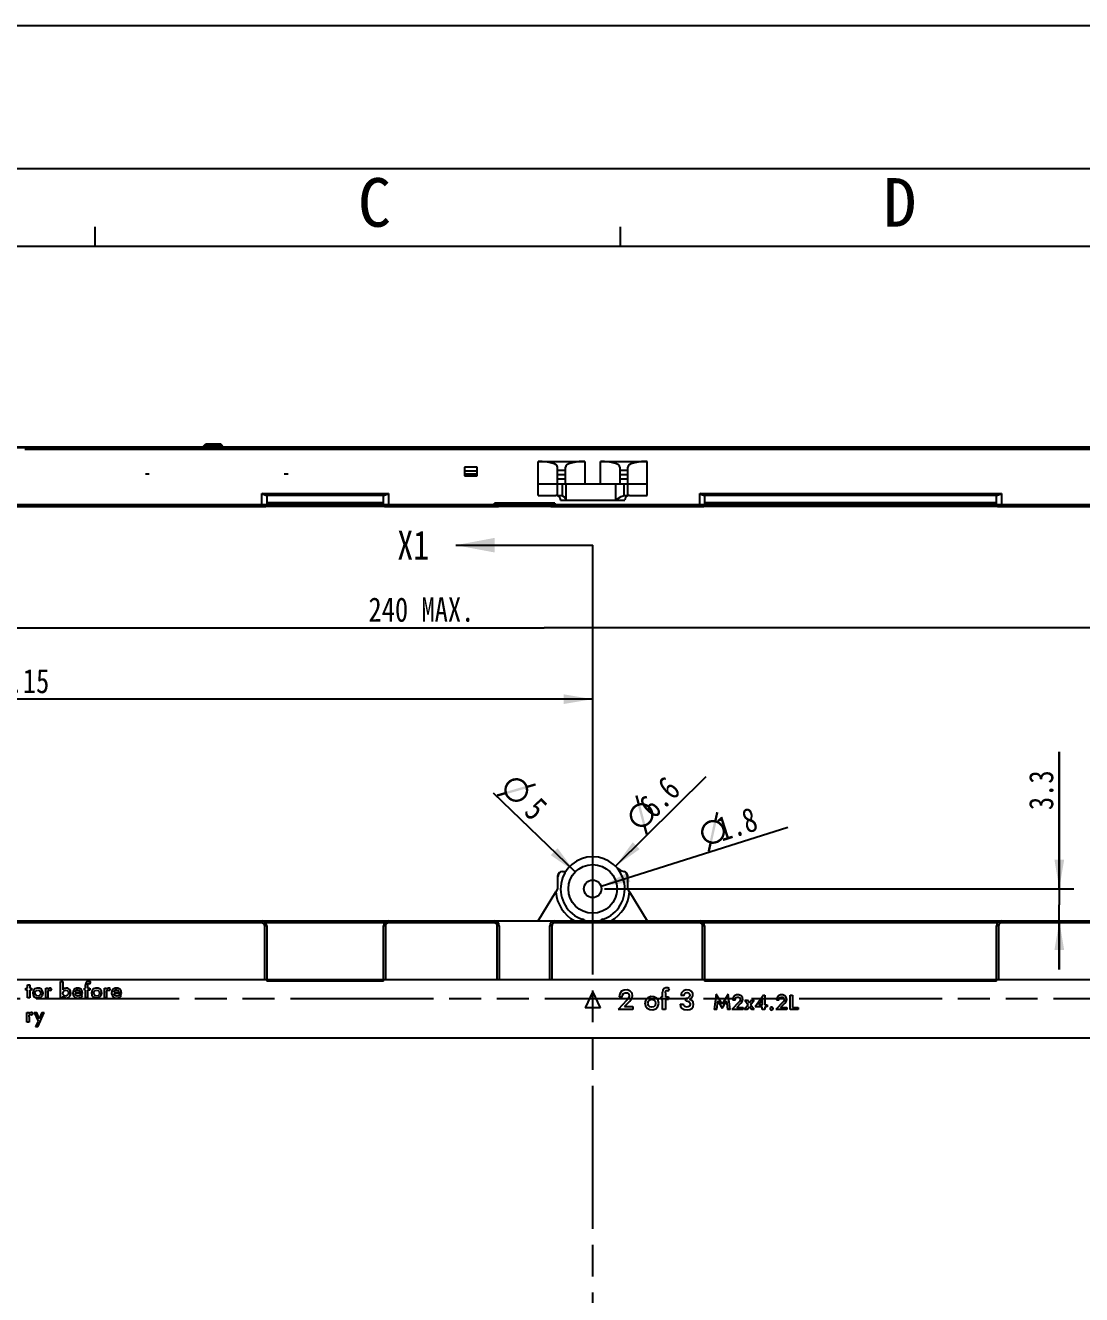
# Model space of a CAD drawing. Header units: millimetres. Extents: x 0 to 594, y 0 to 420.
# Drawn here: x 127.3 to 235.8, y 289.6 to 420 of the extents above; entities that cross this region are included whole.
import ezdxf
from ezdxf.enums import TextEntityAlignment as Align

# ---------------------------------------------------------------- set-up
doc = ezdxf.new("R2010")
doc.units = ezdxf.units.MM
doc.header["$LTSCALE"] = 32.67
doc.linetypes.add('PHANTOM', pattern=[0.8, 0.45, -0.05, 0.1, -0.05, 0.1, -0.05])
doc.layers.get('0').update_dxf_attribs({"linetype": 'CONTINUOUS'})
doc.layers.add('8_QUILTS', color=7, linetype='CONTINUOUS')
doc.styles.get("Standard").update_dxf_attribs({"font": 'txt', "width": 0.8})
doc.styles.add('TEXTSTYLE_2', font='txt')
doc.styles.add('TEXTSTYLE_3', font='symbol_asme.ttf')
doc.dimstyles.new('DIMSTYLE_1', dxfattribs={"dimtxt": 2.5, "dimasz": 3, "dimexe": 1.5, "dimexo": 1.2, "dimtad": 1, "dimdsep": 46, "dimtxsty": 'STANDARD', "dimblk": '_FILLED', "dimblk1": '_FILLED', "dimblk2": '_FILLED', "dimcen": 0.09, "dimazin": 2, "dimtp": 0.01, "dimtm": 0.01, "dimtfac": 1, "dimtofl": 0, "dimtmove": 0, "dimatfit": 3, "dimldrblk": '_FILLED', "dimfxl": 1, "dimtolj": 1, "dimarcsym": 0})
doc.dimstyles.new('DIMSTYLE_2', dxfattribs={"dimtxt": 2.5, "dimasz": 3, "dimexe": 1.5, "dimexo": 1.2, "dimtad": 1, "dimdsep": 46, "dimtxsty": 'STANDARD', "dimblk": '_FILLED', "dimblk1": '_FILLED', "dimblk2": '_FILLED', "dimcen": 0.09, "dimazin": 2, "dimtol": 1, "dimtp": 0.15, "dimtm": 0.15, "dimtfac": 1, "dimtofl": 0, "dimtmove": 0, "dimatfit": 3, "dimldrblk": '_FILLED', "dimfxl": 1, "dimtolj": 1, "dimarcsym": 0})
doc.dimstyles.new('DIMSTYLE_3', dxfattribs={"dimtxt": 2.5, "dimasz": 3, "dimexe": 1.5, "dimexo": 1.2, "dimtad": 1, "dimdsep": 46, "dimtxsty": 'STANDARD', "dimblk": '_FILLED', "dimblk1": '_FILLED', "dimblk2": '_FILLED', "dimcen": 0.09, "dimazin": 2, "dimtp": 0.01, "dimtm": 0.01, "dimtfac": 1, "dimtofl": 0, "dimtmove": 0, "dimatfit": 1, "dimldrblk": '_FILLED', "dimfxl": 1, "dimtolj": 1, "dimarcsym": 0})
doc.dimstyles.get("Standard").update_dxf_attribs({"dimtxt": 2.5, "dimasz": 3, "dimexe": 1.5, "dimexo": 1.2, "dimtad": 1, "dimdsep": 46, "dimtxsty": 'STANDARD', "dimblk": '_FILLED', "dimblk1": '_FILLED', "dimblk2": '_FILLED', "dimcen": 0.09, "dimazin": 2, "dimtol": 1, "dimtp": 0.01, "dimtm": 0.01, "dimtfac": 1, "dimtofl": 0, "dimtmove": 0, "dimatfit": 3, "dimldrblk": '_FILLED', "dimfxl": 1, "dimtolj": 1, "dimarcsym": 0})

# ---------------------------------------------------------------- blocks, each defined once
blk = doc.blocks.new('_FILLED')
at = {"color": 0, "linetype": 'BYBLOCK'}
blk.add_solid([(0, 0), (-1, 0.167), (-1, -0.167)], dxfattribs=at)
blk = doc.blocks.new('XSEC_FILLED')
at = {"color": 0, "linetype": 'BYBLOCK'}
blk.add_solid([(0, 0), (-1, 0.1875), (-1, -0.1875)], dxfattribs=at)
blk = doc.blocks.new('*D0')
at = {"color": 7, "linetype": 'CONTINUOUS'}
for p, q in [((60.55, 315.17), (60.55, 359.6)), ((300.55, 315.17), (300.55, 359.6)), ((60.55, 358.1), (180.55, 358.1)), ((300.55, 358.1), (180.55, 358.1))]:
    blk.add_line(p, q, dxfattribs=at)
at = {"color": 7, "linetype": 'CONTINUOUS', "xscale": 3, "yscale": 3, "zscale": 3, "rotation": 180}
blk.add_blockref('_FILLED', (60.55, 358.1), dxfattribs=at)
at = {"color": 7, "linetype": 'CONTINUOUS', "xscale": 3, "yscale": 3, "zscale": 3}
blk.add_blockref('_FILLED', (300.55, 358.1), dxfattribs=at)
at = {"color": 7, "linetype": 'CONTINUOUS', "insert": (167.95, 361.22), "char_height": 2.5, "width": 16, "attachment_point": 2, "line_spacing_factor": 0.9}
blk.add_mtext('240 MAX.', dxfattribs=at)
blk = doc.blocks.new('*D2')
at = {"color": 7, "linetype": 'CONTINUOUS'}
for p, q in [((60.55, 315.17), (60.55, 352.26)), ((185.55, 332.47), (185.55, 352.26)), ((60.55, 350.76), (123.05, 350.76)), ((185.55, 350.76), (123.05, 350.76))]:
    blk.add_line(p, q, dxfattribs=at)
at = {"color": 7, "linetype": 'CONTINUOUS', "xscale": 3, "yscale": 3, "zscale": 3, "rotation": 180}
blk.add_blockref('_FILLED', (60.55, 350.76), dxfattribs=at)
at = {"color": 7, "linetype": 'CONTINUOUS', "xscale": 3, "yscale": 3, "zscale": 3}
blk.add_blockref('_FILLED', (185.55, 350.76), dxfattribs=at)
at = {"color": 7, "linetype": 'CONTINUOUS', "width": 0.8}
for s, p in [('125', (118.11, 351.38)), ('0.15', (126.99, 351.38))]:
    blk.add_text(s, height=2.5, dxfattribs=at).set_placement(p, align=Align.CENTER)
blk = doc.blocks.new('*D16')
at = {"color": 7, "linetype": 'CONTINUOUS'}
blk.add_line((187.89, 333.59), (197.2, 342.81), dxfattribs=at)
at = {"color": 7, "linetype": 'CONTINUOUS', "xscale": 3, "yscale": 3, "zscale": 3, "rotation": 224.7515615191}
blk.add_blockref('_FILLED', (187.89, 333.59), dxfattribs=at)
at = {"color": 7, "linetype": 'CONTINUOUS', "insert": (188.64, 338.73), "char_height": 2.5, "width": 13.4231, "attachment_point": 1, "rotation": 44.7516, "line_spacing_factor": 0.9, "style": 'TEXTSTYLE_3'}
blk.add_mtext('{\\ftxt;\\W0.0001;\\H0.0001;\\~}{\\ftxt;\\W1.1794871795;\\H2.5; }{\\ftxt;\\W0.0001;\\H0.0001;\\~}\\ftxt;{\\W0.8;6.6}', dxfattribs=at)
blk = doc.blocks.new('*D17')
at = {"color": 7, "linetype": 'CONTINUOUS'}
blk.add_line((183.75, 333), (175.36, 341.11), dxfattribs=at)
at = {"color": 7, "linetype": 'CONTINUOUS', "xscale": 3, "yscale": 3, "zscale": 3, "rotation": 315.9868646425}
blk.add_blockref('_FILLED', (183.75, 333), dxfattribs=at)
at = {"color": 7, "linetype": 'CONTINUOUS', "insert": (181.09, 339.92), "char_height": 2.5, "width": 7.4231, "attachment_point": 3, "rotation": 315.9869, "line_spacing_factor": 0.9, "style": 'TEXTSTYLE_3'}
blk.add_mtext('{\\ftxt;\\W0.0001;\\H0.0001;\\~}{\\ftxt;\\W1.1794871795;\\H2.5; }{\\ftxt;\\W0.0001;\\H0.0001;\\~}\\ftxt;{\\W0.8;5}', dxfattribs=at)
blk = doc.blocks.new('*D18')
at = {"color": 7, "linetype": 'CONTINUOUS'}
blk.add_line((186.41, 331.54), (205.61, 337.62), dxfattribs=at)
at = {"color": 7, "linetype": 'CONTINUOUS', "xscale": 3, "yscale": 3, "zscale": 3, "rotation": 197.5740756698}
blk.add_blockref('_FILLED', (186.41, 331.54), dxfattribs=at)
at = {"color": 7, "linetype": 'CONTINUOUS', "insert": (196.13, 337.9), "char_height": 2.5, "width": 13.4231, "attachment_point": 1, "rotation": 17.5741, "line_spacing_factor": 0.9, "style": 'TEXTSTYLE_3'}
blk.add_mtext('{\\ftxt;\\W0.0001;\\H0.0001;\\~}{\\ftxt;\\W1.1794871795;\\H2.5; }{\\ftxt;\\W0.0001;\\H0.0001;\\~}\\ftxt;{\\W0.8;1.8}', dxfattribs=at)
blk = doc.blocks.new('*D19')
at = {"color": 7, "linetype": 'CONTINUOUS'}
for p, q in [((233.5, 331.27), (233.5, 345.36)), ((233.5, 345.36), (233.5, 329.62)), ((186.75, 331.27), (235, 331.27)), ((233.5, 322.97), (233.5, 329.62)), ((233.5, 327.97), (233.5, 322.97))]:
    blk.add_line(p, q, dxfattribs=at)
at = {"color": 7, "linetype": 'CONTINUOUS', "xscale": 3, "yscale": 3, "zscale": 3}
for p, rotation in [((233.5, 331.27), 270), ((233.5, 327.97), 90)]:
    blk.add_blockref('_FILLED', p, dxfattribs=dict(at, rotation=rotation))
at = {"color": 7, "linetype": 'CONTINUOUS', "insert": (230.38, 339.36), "char_height": 2.5, "width": 6, "attachment_point": 1, "rotation": 90, "line_spacing_factor": 0.9}
blk.add_mtext('3.3', dxfattribs=at)

msp = doc.modelspace()

# ---------------------------------------------------------------- linework, layer by layer
at = {"color": 7, "linetype": 'CONTINUOUS'}
for p, q in [((0, 420), (594, 420)), ((20.422, 405.309), (571.422, 405.309)), ((134.422, 397.309), (134.422, 399.309)), ((188.422, 397.309), (188.422, 399.309)), ((26.422, 397.309), (564.922, 397.309)), ((145.55, 376.769), (145.75, 376.969)), ((147.35, 376.969), (145.75, 376.969)), ((147.55, 376.769), (147.35, 376.969)), ((60.71, 376.699), (300.39, 376.699)), ((60.71, 376.619), (300.39, 376.619)), ((300.45, 376.419), (127.2, 376.419)), ((145.55, 376.699), (145.55, 376.769)), ((147.55, 376.769), (145.55, 376.769)), ((147.55, 376.699), (147.55, 376.769)), ((179.95, 371.699), (179.95, 375.199)), ((179.95, 375.199), (184.75, 375.199)), ((181.95, 371.699), (181.95, 374.593)), ((182.75, 372.899), (182.75, 374.593)), ((184.75, 375.199), (184.75, 372.899)), ((186.35, 372.899), (186.35, 375.199)), ((186.35, 375.199), (191.15, 375.199)), ((188.35, 374.593), (188.35, 372.899)), ((189.15, 371.699), (189.15, 374.593)), ((191.15, 371.699), (191.15, 375.199)), ((181.95, 374.307), (182.75, 374.307)), ((182.75, 373.828), (181.95, 373.828)), ((181.95, 373.399), (182.75, 373.399)), ((188.35, 374.307), (189.15, 374.307)), ((189.15, 373.828), (188.35, 373.828)), ((188.35, 373.399), (189.15, 373.399)), ((151.55, 370.549), (151.55, 371.899)), ((151.55, 371.899), (164.55, 371.899)), ((151.95, 371.699), (151.844, 371.729)), ((164.55, 371.899), (164.55, 370.549)), ((179.95, 372.899), (191.15, 372.899)), ((182.45, 371.651), (182.45, 372.899)), ((182.784, 372.899), (182.784, 371.199)), ((187.911, 371.199), (187.911, 372.899)), ((188.788, 371.688), (188.788, 372.899)), ((196.55, 371.899), (227.55, 371.899)), ((196.55, 370.549), (196.55, 371.899)), ((196.95, 371.699), (196.844, 371.729)), ((227.55, 371.899), (227.55, 370.549)), ((124.15, 370.749), (152.05, 370.749)), ((124.35, 370.549), (151.85, 370.549)), ((164.149, 371.699), (151.95, 371.699)), ((151.973, 370.599), (164.126, 370.599)), ((152.05, 371.699), (152.05, 370.749)), ((152.05, 370.959), (164.05, 370.959)), ((164.05, 370.759), (152.05, 370.759)), ((152.05, 370.679), (164.05, 370.679)), ((164.05, 370.749), (164.05, 371.699)), ((164.05, 370.749), (175.95, 370.749)), ((164.25, 370.549), (175.75, 370.549)), ((175.45, 370.549), (175.45, 370.899)), ((181.65, 370.899), (175.45, 370.899)), ((175.873, 370.599), (181.226, 370.599)), ((175.95, 370.899), (175.95, 370.749)), ((181.149, 370.755), (175.95, 370.755)), ((175.95, 370.679), (181.15, 370.679)), ((179.95, 371.699), (181.762, 371.699)), ((181.15, 370.749), (181.15, 370.899)), ((181.15, 370.749), (197.05, 370.749)), ((181.35, 370.549), (196.85, 370.549)), ((181.65, 370.899), (181.65, 370.549)), ((181.823, 371.695), (181.762, 371.699)), ((181.95, 371.699), (182.152, 371.699)), ((181.95, 371.667), (181.95, 371.658)), ((182.25, 371.199), (188.85, 371.199)), ((188.947, 371.699), (189.15, 371.699)), ((189.337, 371.699), (191.15, 371.699)), ((227.149, 371.699), (196.95, 371.699)), ((196.973, 370.599), (227.126, 370.599)), ((197.05, 371.699), (197.05, 370.749)), ((197.05, 370.959), (227.05, 370.959)), ((227.05, 370.759), (197.05, 370.759)), ((197.05, 370.679), (227.05, 370.679)), ((216.55, 370.679), (216.55, 370.759)), ((218.55, 370.759), (218.55, 370.679)), ((227.05, 370.749), (227.05, 371.699)), ((227.05, 370.749), (240.61, 370.749)), ((227.25, 370.549), (240.41, 370.549)), ((181.55, 366.583), (185.55, 366.583)), ((182.45, 333.068), (182.784, 333.068)), ((181.95, 332.568), (181.95, 331.268)), ((189.15, 331.268), (189.15, 332.568)), ((179.95, 327.968), (181.762, 330.959)), ((181.95, 331.268), (181.762, 330.959)), ((189.337, 330.959), (189.15, 331.268)), ((189.337, 330.959), (191.15, 327.968)), ((107.2, 327.968), (294.05, 327.968)), ((151.55, 327.768), (124.65, 327.768)), ((151.55, 327.768), (151.55, 327.968)), ((151.85, 321.968), (151.85, 327.468)), ((152.05, 327.468), (151.85, 327.468)), ((164.149, 327.768), (151.95, 327.768)), ((152.05, 327.468), (152.05, 321.968)), ((164.05, 321.768), (164.05, 327.468)), ((164.25, 327.468), (164.05, 327.468)), ((164.25, 327.468), (164.25, 321.968)), ((164.55, 327.968), (164.55, 327.768)), ((175.45, 327.768), (164.55, 327.768)), ((175.45, 327.768), (175.45, 327.968)), ((175.75, 321.968), (175.75, 327.468)), ((175.95, 327.468), (175.75, 327.468)), ((175.95, 327.468), (175.95, 321.968)), ((181.15, 321.968), (181.15, 327.468)), ((181.35, 327.468), (181.15, 327.468)), ((181.35, 327.468), (181.35, 321.968)), ((181.65, 327.968), (181.65, 327.768)), ((196.55, 327.768), (181.65, 327.768)), ((184.413, 327.968), (184.475, 328.147)), ((186.624, 328.147), (186.686, 327.968)), ((196.55, 327.768), (196.55, 327.968)), ((196.85, 321.968), (196.85, 327.468)), ((197.05, 327.468), (196.85, 327.468)), ((227.149, 327.768), (196.95, 327.768)), ((197.05, 327.468), (197.05, 321.968)), ((227.25, 327.468), (227.05, 327.468)), ((227.05, 321.768), (227.05, 327.468)), ((227.25, 327.468), (227.25, 321.968)), ((227.55, 327.968), (227.55, 327.768)), ((240.11, 327.768), (227.55, 327.768)), ((66.63, 321.968), (294.469, 321.968)), ((127.308, 320.85), (127.308, 321.053)), ((127.308, 321.053), (127.472, 321.053)), ((127.472, 321.053), (127.472, 321.396)), ((127.472, 321.396), (127.702, 321.396)), ((127.702, 321.396), (127.702, 321.053)), ((127.702, 321.053), (127.867, 321.053)), ((127.867, 321.053), (127.867, 320.85)), ((129.338, 320.067), (129.338, 321.053)), ((129.338, 321.053), (129.568, 321.053)), ((129.568, 321.053), (129.568, 320.936)), ((129.861, 320.805), (129.975, 321.002)), ((130.872, 320.067), (130.872, 321.739)), ((130.872, 321.739), (131.106, 321.739)), ((131.106, 321.739), (131.106, 320.89)), ((131.232, 321.018), (131.106, 320.89)), ((132.754, 321.065), (132.498, 321.061)), ((133.319, 320.85), (133.319, 321.053)), ((133.319, 321.053), (133.426, 321.053)), ((133.426, 321.053), (133.426, 321.418)), ((133.653, 321.373), (133.653, 321.053)), ((133.653, 321.053), (133.884, 321.053)), ((133.861, 321.49), (133.968, 321.67)), ((133.884, 321.053), (133.884, 320.85)), ((135.376, 320.067), (135.376, 321.053)), ((135.376, 321.053), (135.605, 321.053)), ((135.605, 321.053), (135.605, 320.936)), ((135.899, 320.805), (136.012, 321.002)), ((136.749, 321.065), (136.493, 321.061)), ((152.05, 321.968), (152.05, 321.768)), ((164.05, 321.768), (152.05, 321.768)), ((193.308, 320.752), (193.45, 320.992)), ((197.05, 321.968), (197.05, 321.768)), ((227.05, 321.768), (197.05, 321.768)), ((127.472, 320.85), (127.308, 320.85)), ((127.472, 320.068), (127.472, 320.85)), ((127.702, 320.068), (127.472, 320.068)), ((127.702, 320.85), (127.702, 320.068)), ((127.867, 320.85), (127.702, 320.85)), ((129.568, 320.067), (129.338, 320.067)), ((129.568, 320.622), (129.568, 320.067)), ((131.106, 320.067), (130.872, 320.067)), ((131.106, 320.231), (131.106, 320.067)), ((131.16, 320.371), (131.108, 320.523)), ((131.273, 320.274), (131.16, 320.371)), ((131.41, 320.248), (131.273, 320.274)), ((131.55, 320.295), (131.41, 320.248)), ((131.532, 320.837), (131.641, 320.729)), ((131.652, 320.413), (131.55, 320.295)), ((133.124, 320.507), (132.358, 320.507)), ((132.364, 320.668), (132.877, 320.668)), ((133.118, 320.314), (132.916, 320.393)), ((133.426, 320.85), (133.319, 320.85)), ((133.426, 320.068), (133.426, 320.85)), ((133.653, 320.068), (133.426, 320.068)), ((133.653, 320.85), (133.653, 320.068)), ((133.884, 320.85), (133.653, 320.85)), ((135.605, 320.067), (135.376, 320.067)), ((135.605, 320.622), (135.605, 320.067)), ((137.119, 320.507), (136.353, 320.507)), ((136.359, 320.668), (136.872, 320.668)), ((137.114, 320.314), (136.912, 320.393)), ((185.55, 320.705), (184.765, 319.03)), ((186.335, 319.03), (185.55, 320.705)), ((189.074, 319.829), (188.151, 318.855)), ((188.594, 320.146), (188.26, 320.146)), ((188.811, 319.169), (189.377, 319.727)), ((191.007, 319.869), (190.916, 319.565)), ((191.962, 319.729), (192.013, 319.506)), ((192.585, 319.897), (192.585, 320.169)), ((192.585, 320.169), (192.728, 320.169)), ((192.728, 319.897), (192.585, 319.897)), ((192.728, 320.169), (192.728, 320.655)), ((192.728, 318.855), (192.728, 319.897)), ((193.03, 320.595), (193.03, 320.169)), ((193.03, 320.169), (193.339, 320.169)), ((193.03, 319.897), (193.03, 318.855)), ((193.339, 319.897), (193.03, 319.897)), ((193.339, 320.169), (193.339, 319.897)), ((194.939, 320.324), (194.621, 320.324)), ((195.127, 319.761), (195.127, 320.015)), ((198.239, 320.43), (198.034, 318.855)), ((198.855, 319.412), (198.239, 320.43)), ((198.295, 318.855), (198.398, 319.768)), ((198.398, 319.768), (198.855, 318.994)), ((199.472, 320.43), (198.855, 319.412)), ((198.855, 318.994), (199.313, 319.768)), ((199.313, 319.768), (199.416, 318.855)), ((199.677, 318.855), (199.472, 320.43)), ((200.545, 319.586), (199.853, 318.855)), ((200.185, 319.824), (199.934, 319.824)), ((201.177, 319.84), (201.443, 319.84)), ((201.177, 319.84), (201.533, 319.362)), ((201.657, 319.532), (201.443, 319.84)), ((201.871, 319.84), (201.657, 319.532)), ((201.777, 319.362), (202.131, 319.84)), ((201.871, 319.84), (202.131, 319.84)), ((203.088, 320.355), (202.242, 319.142)), ((202.613, 319.342), (202.996, 319.902)), ((202.996, 319.342), (202.996, 319.902)), ((203.088, 320.355), (203.241, 320.355)), ((203.241, 320.355), (203.241, 319.36)), ((205.053, 319.586), (204.362, 318.855)), ((204.693, 319.824), (204.442, 319.824)), ((205.831, 318.855), (205.831, 320.355)), ((205.831, 320.355), (206.084, 320.355)), ((206.084, 320.355), (206.084, 319.082)), ((127.402, 317.568), (127.402, 318.553)), ((127.402, 318.553), (127.631, 318.553)), ((127.631, 318.553), (127.631, 318.436)), ((127.925, 318.305), (128.038, 318.502)), ((128.156, 318.553), (128.554, 317.684)), ((128.156, 318.553), (128.422, 318.553)), ((128.68, 317.913), (128.422, 318.553)), ((128.542, 317.096), (129.185, 318.553)), ((128.936, 318.553), (128.68, 317.913)), ((128.936, 318.553), (129.185, 318.553)), ((186.335, 319.03), (184.765, 319.03)), ((189.676, 318.855), (188.151, 318.855)), ((188.811, 319.169), (189.676, 319.169)), ((189.676, 319.169), (189.676, 318.855)), ((191.282, 319.296), (191.231, 319.519)), ((192.247, 319.172), (192.33, 319.479)), ((193.03, 318.855), (192.728, 318.855)), ((194.536, 319.426), (194.876, 319.426)), ((198.295, 318.855), (198.034, 318.855)), ((199.677, 318.855), (199.416, 318.855)), ((200.998, 318.855), (199.853, 318.855)), ((200.348, 319.09), (200.772, 319.508)), ((200.348, 319.09), (200.998, 319.09)), ((200.998, 319.09), (200.998, 318.855)), ((201.533, 319.362), (201.156, 318.855)), ((201.421, 318.855), (201.156, 318.855)), ((201.421, 318.855), (201.657, 319.194)), ((201.657, 319.194), (201.893, 318.855)), ((202.152, 318.855), (201.777, 319.362)), ((202.152, 318.855), (201.893, 318.855)), ((202.981, 319.142), (202.242, 319.142)), ((202.613, 319.342), (202.996, 319.342)), ((202.981, 318.855), (202.981, 319.142)), ((203.241, 318.855), (202.981, 318.855)), ((203.241, 319.36), (203.476, 319.36)), ((203.241, 319.142), (203.241, 318.855)), ((203.476, 319.142), (203.241, 319.142)), ((203.476, 319.36), (203.476, 319.142)), ((205.506, 318.855), (204.362, 318.855)), ((204.856, 319.09), (205.28, 319.508)), ((204.856, 319.09), (205.506, 319.09)), ((205.506, 319.09), (205.506, 318.855)), ((206.68, 318.855), (205.831, 318.855)), ((206.084, 319.082), (206.68, 319.082)), ((206.68, 319.082), (206.68, 318.855)), ((127.631, 317.568), (127.402, 317.568)), ((127.631, 318.123), (127.631, 317.568)), ((128.554, 317.684), (128.295, 317.096)), ((128.542, 317.096), (128.295, 317.096)), ((61.65, 315.968), (299.45, 315.968))]:
    msp.add_line(p, q, dxfattribs=at)
at = {"color": 7, "linetype": 'PHANTOM'}
for p, q in [((185.55, 362.583), (185.55, 366.583)), ((185.55, 217.928), (185.55, 362.583)), ((325.998, 319.968), (38.904, 319.968))]:
    msp.add_line(p, q, dxfattribs=at)
at = {"color": 7, "linetype": 'CONTINUOUS'}
for points in [[(151.844, 371.729), (151.715, 371.797), (151.55, 371.899)], [(164.55, 371.899), (164.384, 371.797), (164.255, 371.729), (164.15, 371.699)], [(196.844, 371.729), (196.715, 371.797), (196.55, 371.899)], [(227.55, 371.899), (227.384, 371.797), (227.255, 371.729), (227.15, 371.699)], [(181.95, 371.658), (181.886, 371.681), (181.823, 371.695)], [(182.152, 371.699), (182.252, 371.696), (182.353, 371.68), (182.45, 371.651)], [(182.45, 371.651), (182.629, 371.537), (182.746, 371.375), (182.784, 371.199)], [(187.911, 371.199), (188.188, 371.423), (188.483, 371.594), (188.788, 371.688)], [(188.788, 371.688), (188.842, 371.695), (188.895, 371.698), (188.947, 371.699)], [(189.337, 371.699), (189.276, 371.695), (189.213, 371.681), (189.15, 371.658)], [(128.454, 321.069), (128.23, 320.99), (128.073, 320.828)], [(128.28, 320.399), (128.241, 320.566), (128.284, 320.729), (128.391, 320.834), (128.539, 320.871)], [(129, 320.299), (129.065, 320.534), (129.025, 320.77), (128.897, 320.948), (128.697, 321.053), (128.454, 321.069)], [(128.539, 320.871), (128.687, 320.83), (128.788, 320.725)], [(129.975, 321.002), (129.884, 321.061), (129.773, 321.073), (129.66, 321.03), (129.568, 320.936)], [(129.568, 320.622), (129.58, 320.731), (129.626, 320.82), (129.71, 320.857), (129.801, 320.844)], [(131.856, 320.284), (131.92, 320.51), (131.894, 320.747), (131.787, 320.932), (131.612, 321.045), (131.409, 321.073), (131.232, 321.018)], [(131.236, 320.826), (131.382, 320.873), (131.532, 320.837)], [(132.498, 321.061), (132.28, 320.954), (132.151, 320.758), (132.121, 320.507)], [(132.364, 320.668), (132.414, 320.794), (132.511, 320.876), (132.63, 320.899)], [(132.63, 320.899), (132.748, 320.873), (132.836, 320.791), (132.877, 320.668)], [(133.124, 320.507), (133.098, 320.77), (132.969, 320.966), (132.754, 321.065)], [(133.968, 321.67), (133.844, 321.751), (133.69, 321.762), (133.543, 321.707), (133.449, 321.578), (133.426, 321.418)], [(133.653, 321.373), (133.657, 321.433), (133.672, 321.487), (133.702, 321.529), (133.753, 321.546), (133.812, 321.535)], [(133.812, 321.535), (133.831, 321.525), (133.847, 321.509), (133.861, 321.49)], [(134.492, 321.069), (134.267, 320.99), (134.111, 320.828)], [(134.317, 320.399), (134.279, 320.566), (134.321, 320.729), (134.428, 320.834), (134.577, 320.871)], [(135.037, 320.298), (135.103, 320.533), (135.063, 320.769), (134.935, 320.948), (134.735, 321.053), (134.492, 321.069)], [(134.577, 320.871), (134.724, 320.83), (134.826, 320.726)], [(136.012, 321.002), (135.922, 321.061), (135.81, 321.073), (135.698, 321.03), (135.605, 320.936)], [(135.605, 320.622), (135.618, 320.731), (135.664, 320.82), (135.747, 320.857), (135.839, 320.844)], [(136.493, 321.061), (136.276, 320.954), (136.147, 320.758), (136.117, 320.507)], [(136.359, 320.668), (136.409, 320.794), (136.507, 320.876), (136.626, 320.899)], [(136.626, 320.899), (136.743, 320.873), (136.832, 320.791), (136.872, 320.668)], [(137.119, 320.507), (137.094, 320.77), (136.964, 320.966), (136.749, 321.065)], [(189.377, 319.727), (189.575, 319.987), (189.65, 320.264), (189.592, 320.532), (189.412, 320.752), (189.127, 320.876), (188.79, 320.871), (188.507, 320.739)], [(193.45, 320.992), (193.282, 321.1), (193.075, 321.113), (192.88, 321.039), (192.758, 320.866), (192.728, 320.655)], [(195.511, 319.902), (195.742, 320.056), (195.85, 320.282), (195.828, 320.52), (195.692, 320.727), (195.452, 320.86), (195.145, 320.88), (194.864, 320.781)], [(128.073, 320.828), (128.005, 320.598), (128.042, 320.358), (128.17, 320.176), (128.372, 320.069), (128.62, 320.052)], [(128.533, 320.25), (128.384, 320.29), (128.28, 320.399)], [(128.788, 320.725), (128.828, 320.558), (128.787, 320.394), (128.681, 320.287), (128.533, 320.25)], [(128.62, 320.052), (128.846, 320.134), (129, 320.299)], [(129.801, 320.844), (129.822, 320.833), (129.842, 320.82), (129.861, 320.805)], [(131.106, 320.231), (131.261, 320.087), (131.475, 320.047)], [(131.108, 320.523), (131.133, 320.701), (131.236, 320.826)], [(131.475, 320.047), (131.691, 320.114), (131.856, 320.284)], [(131.641, 320.729), (131.682, 320.572), (131.652, 320.413)], [(132.121, 320.507), (132.193, 320.271), (132.357, 320.111)], [(132.357, 320.111), (132.572, 320.049), (132.788, 320.064), (132.977, 320.153), (133.118, 320.314)], [(132.916, 320.393), (132.792, 320.272), (132.641, 320.237), (132.5, 320.266), (132.4, 320.365), (132.358, 320.507)], [(134.111, 320.828), (134.042, 320.598), (134.08, 320.359), (134.207, 320.176), (134.409, 320.069), (134.656, 320.052)], [(134.57, 320.25), (134.421, 320.29), (134.317, 320.399)], [(134.826, 320.726), (134.866, 320.558), (134.825, 320.394), (134.719, 320.287), (134.57, 320.25)], [(134.656, 320.052), (134.883, 320.134), (135.037, 320.298)], [(135.839, 320.844), (135.859, 320.833), (135.879, 320.82), (135.899, 320.805)], [(136.117, 320.507), (136.189, 320.271), (136.353, 320.111)], [(136.912, 320.393), (136.787, 320.272), (136.637, 320.237), (136.495, 320.266), (136.395, 320.365), (136.353, 320.507)], [(136.353, 320.111), (136.567, 320.049), (136.783, 320.064), (136.973, 320.153), (137.114, 320.314)], [(188.507, 320.739), (188.324, 320.49), (188.26, 320.146)], [(188.594, 320.146), (188.627, 320.351), (188.729, 320.504), (188.89, 320.579), (189.076, 320.571), (189.228, 320.474), (189.298, 320.326), (189.287, 320.157)], [(189.287, 320.157), (189.206, 319.99), (189.074, 319.829)], [(190.916, 319.565), (190.965, 319.244), (191.136, 318.999), (191.408, 318.856), (191.742, 318.835)], [(191.511, 320.189), (191.211, 320.081), (191.007, 319.869)], [(191.231, 319.519), (191.284, 319.732), (191.426, 319.875)], [(191.426, 319.875), (191.624, 319.926), (191.822, 319.873), (191.962, 319.729)], [(192.33, 319.479), (192.275, 319.795), (192.102, 320.032), (191.836, 320.168), (191.511, 320.189)], [(193.03, 320.595), (193.036, 320.679), (193.057, 320.754), (193.101, 320.808), (193.167, 320.826), (193.242, 320.812)], [(193.242, 320.812), (193.267, 320.798), (193.289, 320.777), (193.308, 320.752)], [(194.864, 320.781), (194.683, 320.583), (194.621, 320.324)], [(194.939, 320.324), (194.981, 320.468), (195.099, 320.569), (195.255, 320.601), (195.395, 320.566), (195.489, 320.463), (195.515, 320.311)], [(194.94, 318.868), (195.244, 318.82), (195.519, 318.864), (195.734, 318.985), (195.869, 319.17), (195.913, 319.398), (195.868, 319.617), (195.731, 319.79), (195.511, 319.902)], [(195.515, 320.311), (195.457, 320.157), (195.319, 320.05), (195.127, 320.015)], [(195.127, 319.761), (195.316, 319.738), (195.468, 319.662), (195.556, 319.533), (195.57, 319.377), (195.509, 319.228), (195.372, 319.133), (195.197, 319.114)], [(200.123, 320.27), (199.983, 320.082), (199.934, 319.824)], [(200.772, 319.508), (200.921, 319.703), (200.977, 319.914), (200.932, 320.117), (200.793, 320.281), (200.579, 320.372), (200.333, 320.368), (200.123, 320.27)], [(200.185, 319.824), (200.21, 319.977), (200.287, 320.093), (200.409, 320.149), (200.548, 320.141), (200.661, 320.069), (200.713, 319.957), (200.705, 319.83)], [(200.705, 319.83), (200.644, 319.706), (200.545, 319.586)], [(204.631, 320.27), (204.491, 320.082), (204.442, 319.824)], [(205.28, 319.508), (205.429, 319.703), (205.486, 319.914), (205.44, 320.117), (205.301, 320.281), (205.087, 320.372), (204.841, 320.368), (204.631, 320.27)], [(204.693, 319.824), (204.718, 319.977), (204.795, 320.093), (204.917, 320.149), (205.056, 320.141), (205.169, 320.069), (205.221, 319.957), (205.213, 319.83)], [(205.213, 319.83), (205.152, 319.706), (205.053, 319.586)], [(128.038, 318.502), (127.952, 318.56), (127.842, 318.574), (127.727, 318.532), (127.631, 318.436)], [(127.631, 318.123), (127.643, 318.232), (127.69, 318.32), (127.773, 318.357), (127.865, 318.345)], [(127.865, 318.345), (127.885, 318.333), (127.905, 318.32), (127.925, 318.305)], [(191.816, 319.147), (191.62, 319.097), (191.421, 319.151), (191.282, 319.296)], [(191.742, 318.835), (192.046, 318.95), (192.247, 319.172)], [(192.013, 319.506), (191.958, 319.288), (191.816, 319.147)], [(194.536, 319.426), (194.585, 319.193), (194.723, 318.999), (194.94, 318.868)], [(195.197, 319.114), (195.03, 319.162), (194.916, 319.272), (194.876, 319.426)], [(203.828, 319.07), (203.786, 318.985), (203.802, 318.894), (203.865, 318.831), (203.96, 318.816), (204.046, 318.862)], [(204.046, 318.862), (204.086, 318.947), (204.069, 319.035), (204.005, 319.097), (203.913, 319.113), (203.828, 319.07)]]:
    msp.add_lwpolyline(points, dxfattribs=at)
for radius in [2.5, 0.9]:
    msp.add_circle((185.55, 331.268), radius, dxfattribs=at)
for centre, radius, start, end in [((151.85, 370.749), 0.2, 270, 360), ((164.25, 370.749), 0.2, 180, 270), ((175.75, 370.749), 0.2, 270, 360), ((181.35, 370.749), 0.2, 180, 270), ((181.75, 371.199), 0.5, 0, 66.42183), ((189.35, 371.199), 0.5, 113.57817, 180), ((196.85, 370.749), 0.2, 270, 360), ((227.25, 370.749), 0.2, 180, 270), ((185.55, 331.268), 3.3, 289.00081, 250.99919), ((182.45, 332.568), 0.5, 90, 180), ((185.55, 331.268), 3.8, 153.39554, 161.32753), ((189.342, 334.97), 2, 224.30799, 253.91506), ((188.65, 332.568), 0.5, 0, 73.91506), ((185.55, 331.268), 3.8, 18.67205, 26.60446), ((185.55, 331.268), 3.8, 184.6569, 240.27567), ((185.55, 331.268), 3.8, 299.72433, 355.34298), ((151.55, 327.468), 0.5, 0, 90), ((151.55, 327.468), 0.3, 0, 90), ((164.55, 327.468), 0.5, 90, 180), ((164.55, 327.468), 0.3, 90, 180), ((175.45, 327.468), 0.5, 0, 90), ((175.45, 327.468), 0.3, 0, 90), ((181.65, 327.468), 0.5, 90, 180), ((181.65, 327.468), 0.3, 90, 180), ((184.15, 327.202), 1, 49.97022, 70.99923), ((186.95, 327.202), 1, 109.00079, 130.02978), ((196.55, 327.468), 0.5, 0, 90), ((196.55, 327.468), 0.3, 0, 90), ((227.55, 327.468), 0.5, 90, 180), ((227.55, 327.468), 0.3, 90, 180)]:
    msp.add_arc(centre, radius, start, end, dxfattribs=at)
for centre, start_param, end_param in [((179.95, 374.593), 0, 1.5707963), ((184.75, 374.593), 1.5707963, 3.1415927), ((186.35, 374.593), 0, 1.5707963), ((191.15, 374.593), 1.5707963, 3.1415927)]:
    msp.add_ellipse(centre, major_axis=(2, 0), ratio=0.3030303, start_param=start_param, end_param=end_param, dxfattribs=at)
for points in [[(176.713, 341.486), (176.491, 341.624), (176.514, 341.779)], [(176.761, 341.719), (176.514, 341.779), (176.564, 341.909)], [(176.761, 341.719), (176.724, 341.602), (176.514, 341.779)], [(176.514, 341.779), (176.724, 341.602), (176.713, 341.486)], [(176.798, 341.81), (176.564, 341.909), (176.639, 342.039)], [(176.564, 341.909), (176.798, 341.81), (176.761, 341.719)], [(176.848, 341.914), (176.639, 342.039), (176.714, 342.17)], [(176.639, 342.039), (176.848, 341.914), (176.798, 341.81)], [(176.986, 342.11), (176.714, 342.17), (176.816, 342.275)], [(176.986, 342.11), (176.923, 342.018), (176.714, 342.17)], [(176.714, 342.17), (176.923, 342.018), (176.848, 341.914)], [(178.673, 341.571), (176.73, 341.267), (178.604, 341.815)], [(177.088, 342.189), (176.816, 342.275), (176.93, 342.393)], [(176.816, 342.275), (177.088, 342.189), (176.986, 342.11)], [(177.19, 342.268), (176.93, 342.393), (177.07, 342.486)], [(176.93, 342.393), (177.19, 342.268), (177.088, 342.189)], [(177.305, 342.335), (177.07, 342.486), (177.211, 342.553)], [(177.07, 342.486), (177.305, 342.335), (177.19, 342.268)], [(177.562, 342.391), (177.211, 342.553), (177.365, 342.607)], [(177.562, 342.391), (177.434, 342.363), (177.211, 342.553)], [(177.211, 342.553), (177.434, 342.363), (177.305, 342.335)], [(177.678, 342.406), (177.365, 342.607), (177.519, 342.635)], [(177.365, 342.607), (177.678, 342.406), (177.562, 342.391)], [(177.937, 342.384), (177.519, 342.635), (177.687, 342.651)], [(177.937, 342.384), (177.807, 342.408), (177.519, 342.635)], [(177.519, 342.635), (177.807, 342.408), (177.678, 342.406)], [(178.288, 342.223), (177.687, 342.651), (177.842, 342.654)], [(178.171, 342.285), (178.066, 342.335), (177.687, 342.651)], [(178.288, 342.223), (178.171, 342.285), (177.687, 342.651)], [(177.687, 342.651), (178.066, 342.335), (177.937, 342.384)], [(178.904, 341.653), (177.842, 342.654), (177.984, 342.617)], [(178.288, 342.223), (177.842, 342.654), (178.904, 341.653)], [(178.849, 341.884), (177.984, 342.617), (178.14, 342.569)], [(178.904, 341.653), (177.984, 342.617), (178.849, 341.884)], [(178.782, 341.999), (178.14, 342.569), (178.296, 342.494)], [(178.14, 342.569), (178.782, 341.999), (178.849, 341.884)], [(178.38, 342.134), (178.288, 342.223), (178.904, 341.653)], [(178.636, 342.216), (178.715, 342.114), (178.296, 342.494)], [(178.636, 342.216), (178.296, 342.494), (178.426, 342.419)], [(178.296, 342.494), (178.715, 342.114), (178.782, 341.999)], [(178.458, 342.058), (178.38, 342.134), (178.904, 341.653)], [(178.426, 342.419), (178.557, 342.318), (178.636, 342.216)], [(178.511, 341.981), (178.458, 342.058), (178.904, 341.653)], [(178.564, 341.905), (178.511, 341.981), (178.904, 341.653)], [(178.604, 341.815), (178.564, 341.905), (178.904, 341.653)], [(178.604, 341.815), (178.904, 341.653), (178.933, 341.498)], [(178.604, 341.815), (178.933, 341.498), (178.673, 341.571)], [(179.713, 341.886), (178.849, 341.884), (179.658, 342.117)], [(178.849, 341.884), (179.713, 341.886), (178.904, 341.653)], [(176.541, 340.967), (175.689, 340.978), (176.486, 341.198)], [(175.689, 340.978), (176.541, 340.967), (175.758, 340.734)], [(176.715, 341.383), (176.468, 341.494), (176.491, 341.624)], [(176.715, 341.383), (176.73, 341.267), (176.468, 341.494)], [(176.47, 341.34), (176.468, 341.494), (176.73, 341.267)], [(176.785, 341.035), (176.47, 341.34), (176.73, 341.267)], [(176.785, 341.035), (176.486, 341.198), (176.47, 341.34)], [(177.01, 340.717), (177.102, 340.628), (176.486, 341.198)], [(176.945, 340.78), (177.01, 340.717), (176.486, 341.198)], [(176.879, 340.869), (176.945, 340.78), (176.486, 341.198)], [(176.826, 340.946), (176.879, 340.869), (176.486, 341.198)], [(176.785, 341.035), (176.826, 340.946), (176.486, 341.198)], [(177.406, 340.233), (176.486, 341.198), (177.102, 340.628)], [(176.486, 341.198), (177.406, 340.233), (176.541, 340.967)], [(176.491, 341.624), (176.713, 341.486), (176.715, 341.383)], [(176.541, 340.967), (177.406, 340.233), (177.25, 340.282)], [(177.25, 340.282), (176.608, 340.852), (176.541, 340.967)], [(176.608, 340.852), (177.25, 340.282), (177.107, 340.344)], [(177.107, 340.344), (176.674, 340.737), (176.608, 340.852)], [(176.754, 340.635), (176.674, 340.737), (177.107, 340.344)], [(176.73, 341.267), (178.673, 341.571), (176.785, 341.035)], [(176.845, 340.546), (176.754, 340.635), (177.107, 340.344)], [(176.845, 340.546), (177.107, 340.344), (176.964, 340.432)], [(177.561, 340.21), (177.102, 340.628), (177.219, 340.565)], [(177.102, 340.628), (177.561, 340.21), (177.406, 340.233)], [(177.219, 340.565), (177.337, 340.503), (177.716, 340.187)], [(177.219, 340.565), (177.716, 340.187), (177.561, 340.21)], [(177.716, 340.187), (177.337, 340.503), (177.453, 340.466)], [(177.453, 340.466), (177.583, 340.442), (177.871, 340.215)], [(177.453, 340.466), (177.871, 340.215), (177.716, 340.187)], [(177.871, 340.215), (177.583, 340.442), (177.712, 340.445)], [(178.025, 340.244), (177.712, 340.445), (177.841, 340.447)], [(177.712, 340.445), (178.025, 340.244), (177.871, 340.215)], [(177.841, 340.447), (177.969, 340.475), (178.179, 340.298)], [(177.841, 340.447), (178.179, 340.298), (178.025, 340.244)], [(178.179, 340.298), (177.969, 340.475), (178.085, 340.516)], [(178.32, 340.365), (178.085, 340.516), (178.2, 340.582)], [(178.085, 340.516), (178.32, 340.365), (178.179, 340.298)], [(178.46, 340.458), (178.2, 340.582), (178.315, 340.649)], [(178.2, 340.582), (178.46, 340.458), (178.32, 340.365)], [(178.574, 340.576), (178.315, 340.649), (178.404, 340.741)], [(178.315, 340.649), (178.574, 340.576), (178.46, 340.458)], [(178.404, 340.741), (178.48, 340.819), (178.676, 340.681)], [(178.404, 340.741), (178.676, 340.681), (178.574, 340.576)], [(178.676, 340.681), (178.48, 340.819), (178.555, 340.924)], [(178.764, 340.798), (178.555, 340.924), (178.605, 341.028)], [(178.555, 340.924), (178.764, 340.798), (178.676, 340.681)], [(178.826, 340.941), (178.605, 341.028), (178.629, 341.132)], [(178.605, 341.028), (178.826, 340.941), (178.764, 340.798)], [(178.629, 341.132), (178.666, 341.248), (178.875, 341.071)], [(178.629, 341.132), (178.875, 341.071), (178.826, 340.941)], [(178.875, 341.071), (178.666, 341.248), (178.69, 341.352)], [(178.675, 341.468), (178.673, 341.571), (178.922, 341.356)], [(178.933, 341.498), (178.922, 341.356), (178.673, 341.571)], [(178.675, 341.468), (178.922, 341.356), (178.912, 341.214)], [(178.912, 341.214), (178.69, 341.352), (178.675, 341.468)], [(178.69, 341.352), (178.912, 341.214), (178.875, 341.071)], [(190.16, 340.881), (190.143, 340.017), (189.927, 340.83)], [(190.143, 340.017), (190.16, 340.881), (190.376, 340.067)], [(189.793, 339.463), (189.727, 339.347), (189.351, 338.872)], [(189.793, 339.463), (189.351, 338.872), (189.352, 339.026)], [(189.727, 339.347), (189.675, 339.244), (189.351, 338.872)], [(189.351, 338.872), (189.675, 339.244), (189.623, 339.116)], [(190.376, 340.067), (189.352, 339.026), (189.391, 339.168)], [(189.793, 339.463), (189.352, 339.026), (190.376, 340.067)], [(190.376, 340.067), (189.391, 339.168), (190.143, 340.017)], [(190.143, 340.017), (189.391, 339.168), (189.444, 339.323)], [(189.444, 339.323), (190.027, 339.952), (190.143, 340.017)], [(190.027, 339.952), (189.444, 339.323), (189.522, 339.477)], [(189.522, 339.477), (189.91, 339.888), (190.027, 339.952)], [(189.807, 339.812), (189.91, 339.888), (189.522, 339.477)], [(189.807, 339.812), (189.522, 339.477), (189.6, 339.606)], [(189.6, 339.606), (189.703, 339.735), (189.807, 339.812)], [(189.883, 339.553), (189.793, 339.463), (190.376, 340.067)], [(189.961, 339.63), (189.883, 339.553), (190.376, 340.067)], [(190.039, 339.681), (189.961, 339.63), (190.376, 340.067)], [(190.116, 339.733), (190.039, 339.681), (190.376, 340.067)], [(190.207, 339.771), (190.116, 339.733), (190.376, 340.067)], [(190.207, 339.771), (190.376, 340.067), (190.531, 340.092)], [(190.207, 339.771), (190.531, 340.092), (190.452, 339.835)], [(190.452, 339.835), (190.715, 337.885), (190.207, 339.771)], [(190.531, 340.092), (190.673, 340.079), (190.452, 339.835)], [(190.555, 339.834), (190.452, 339.835), (190.673, 340.079)], [(190.715, 337.885), (190.452, 339.835), (190.947, 337.936)], [(190.555, 339.834), (190.673, 340.079), (190.815, 340.065)], [(190.815, 340.065), (190.672, 339.846), (190.555, 339.834)], [(190.672, 339.846), (190.815, 340.065), (190.956, 340.026)], [(190.956, 340.026), (190.775, 339.82), (190.672, 339.846)], [(190.891, 339.781), (190.775, 339.82), (190.956, 340.026)], [(190.891, 339.781), (190.956, 340.026), (191.085, 339.974)], [(191.085, 339.974), (190.994, 339.755), (190.891, 339.781)], [(190.994, 339.755), (191.085, 339.974), (191.227, 339.909)], [(191.227, 339.909), (191.097, 339.703), (190.994, 339.755)], [(191.097, 339.703), (191.227, 339.909), (191.342, 339.818)], [(191.342, 339.818), (191.2, 339.625), (191.097, 339.703)], [(191.277, 339.547), (191.2, 339.625), (191.342, 339.818)], [(191.277, 339.547), (191.342, 339.818), (191.445, 339.714)], [(191.445, 339.714), (191.367, 339.456), (191.277, 339.547)], [(191.367, 339.456), (191.445, 339.714), (191.561, 339.597)], [(191.561, 339.597), (191.431, 339.34), (191.367, 339.456)], [(191.431, 339.34), (191.561, 339.597), (191.651, 339.455)], [(191.651, 339.455), (191.495, 339.224), (191.431, 339.34)], [(191.495, 339.224), (191.651, 339.455), (191.714, 339.313)], [(191.714, 339.313), (191.533, 339.107), (191.495, 339.224)], [(191.558, 338.978), (191.533, 339.107), (191.714, 339.313)], [(191.558, 338.978), (191.714, 339.313), (191.765, 339.158)], [(191.765, 339.158), (191.558, 338.849), (191.558, 338.978)], [(191.558, 338.849), (191.765, 339.158), (191.791, 339.003)], [(198.466, 339.115), (198.057, 338.354), (198.236, 339.176)], [(189.623, 339.116), (189.363, 338.704), (189.351, 338.872)], [(189.623, 339.116), (189.597, 338.987), (189.363, 338.704)], [(189.363, 338.704), (189.597, 338.987), (189.596, 338.858)], [(189.596, 338.858), (189.389, 338.549), (189.363, 338.704)], [(189.389, 338.549), (189.596, 338.858), (189.609, 338.741)], [(189.609, 338.741), (189.439, 338.394), (189.389, 338.549)], [(189.609, 338.741), (189.634, 338.612), (189.439, 338.394)], [(189.439, 338.394), (189.634, 338.612), (189.659, 338.483)], [(189.659, 338.483), (189.503, 338.252), (189.439, 338.394)], [(189.503, 338.252), (189.659, 338.483), (189.723, 338.367)], [(189.723, 338.367), (189.593, 338.109), (189.503, 338.252)], [(189.593, 338.109), (189.723, 338.367), (189.8, 338.263)], [(189.8, 338.263), (189.709, 337.993), (189.593, 338.109)], [(189.709, 337.993), (189.8, 338.263), (189.877, 338.16)], [(189.877, 338.16), (189.811, 337.889), (189.709, 337.993)], [(189.877, 338.16), (189.967, 338.095), (189.811, 337.889)], [(189.811, 337.889), (189.967, 338.095), (190.07, 338.017)], [(190.07, 338.017), (189.94, 337.811), (189.811, 337.889)], [(189.94, 337.811), (190.07, 338.017), (190.173, 337.965)], [(190.173, 337.965), (190.069, 337.733), (189.94, 337.811)], [(190.069, 337.733), (190.173, 337.965), (190.263, 337.926)], [(190.263, 337.926), (190.198, 337.681), (190.069, 337.733)], [(190.263, 337.926), (190.379, 337.886), (190.198, 337.681)], [(190.198, 337.681), (190.379, 337.886), (190.495, 337.873)], [(190.495, 337.873), (190.352, 337.654), (190.198, 337.681)], [(190.352, 337.654), (190.495, 337.873), (190.599, 337.873)], [(190.599, 337.873), (190.481, 337.628), (190.352, 337.654)], [(190.599, 337.873), (190.715, 337.885), (190.481, 337.628)], [(190.636, 337.627), (190.481, 337.628), (190.715, 337.885)], [(190.947, 337.936), (190.636, 337.627), (190.715, 337.885)], [(190.947, 337.936), (190.778, 337.64), (190.636, 337.627)], [(191.763, 338.538), (190.778, 337.64), (191.361, 338.243)], [(190.778, 337.64), (191.763, 338.538), (191.011, 337.69)], [(191.271, 338.154), (191.361, 338.243), (190.778, 337.64)], [(191.206, 338.089), (191.271, 338.154), (190.778, 337.64)], [(191.115, 338.025), (191.206, 338.089), (190.778, 337.64)], [(191.038, 337.974), (191.115, 338.025), (190.778, 337.64)], [(190.947, 337.936), (191.038, 337.974), (190.778, 337.64)], [(191.011, 337.69), (191.763, 338.538), (191.71, 338.384)], [(191.71, 338.384), (191.127, 337.754), (191.011, 337.69)], [(191.127, 337.754), (191.71, 338.384), (191.645, 338.242)], [(191.645, 338.242), (191.243, 337.818), (191.127, 337.754)], [(191.347, 337.895), (191.243, 337.818), (191.645, 338.242)], [(191.438, 337.985), (191.347, 337.895), (191.645, 338.242)], [(191.789, 338.693), (191.361, 338.243), (191.426, 338.359)], [(191.361, 338.243), (191.789, 338.693), (191.763, 338.538)], [(191.426, 338.359), (191.491, 338.475), (191.816, 338.848)], [(191.426, 338.359), (191.816, 338.848), (191.789, 338.693)], [(191.438, 337.985), (191.645, 338.242), (191.554, 338.101)], [(191.816, 338.848), (191.491, 338.475), (191.531, 338.591)], [(191.531, 338.591), (191.557, 338.72), (191.791, 339.003)], [(191.531, 338.591), (191.791, 339.003), (191.816, 338.848)], [(191.791, 339.003), (191.557, 338.72), (191.558, 338.849)], [(197.492, 338.022), (197.381, 337.948), (196.829, 337.697)], [(197.492, 338.022), (196.829, 337.697), (196.9, 337.834)], [(197.381, 337.948), (197.288, 337.88), (196.829, 337.697)], [(196.829, 337.697), (197.288, 337.88), (197.183, 337.79)], [(198.287, 338.293), (196.9, 337.834), (197, 337.943)], [(197.492, 338.022), (196.9, 337.834), (198.287, 338.293)], [(198.057, 338.354), (197, 337.943), (197.117, 338.056)], [(198.287, 338.293), (197, 337.943), (198.057, 338.354)], [(197.117, 338.056), (197.924, 338.35), (198.057, 338.354)], [(197.924, 338.35), (197.117, 338.056), (197.257, 338.158)], [(197.257, 338.158), (197.791, 338.346), (197.924, 338.35)], [(197.664, 338.325), (197.791, 338.346), (197.257, 338.158)], [(197.664, 338.325), (197.257, 338.158), (197.385, 338.237)], [(197.385, 338.237), (197.537, 338.304), (197.664, 338.325)], [(197.614, 338.06), (197.492, 338.022), (198.287, 338.293)], [(198.248, 338.051), (197.591, 336.196), (198.001, 338.106)], [(197.591, 336.196), (198.248, 338.051), (197.821, 336.135)], [(197.718, 338.093), (197.614, 338.06), (198.287, 338.293)], [(197.811, 338.103), (197.718, 338.093), (198.287, 338.293)], [(197.903, 338.114), (197.811, 338.103), (198.287, 338.293)], [(198.001, 338.106), (197.903, 338.114), (198.287, 338.293)], [(198.001, 338.106), (198.287, 338.293), (198.436, 338.244)], [(198.001, 338.106), (198.436, 338.244), (198.248, 338.051)], [(198.057, 338.354), (198.466, 339.115), (198.287, 338.293)], [(198.436, 338.244), (198.556, 338.167), (198.248, 338.051)], [(198.34, 338.003), (198.248, 338.051), (198.556, 338.167)], [(198.34, 338.003), (198.556, 338.167), (198.676, 338.09)], [(198.676, 338.09), (198.449, 337.961), (198.34, 338.003)], [(198.449, 337.961), (198.676, 338.09), (198.784, 337.991)], [(198.784, 337.991), (198.529, 337.891), (198.449, 337.961)], [(198.614, 337.803), (198.529, 337.891), (198.784, 337.991)], [(198.614, 337.803), (198.784, 337.991), (198.875, 337.885)], [(198.875, 337.885), (198.694, 337.732), (198.614, 337.803)], [(198.694, 337.732), (198.875, 337.885), (198.971, 337.763)], [(191.011, 337.69), (190.981, 336.839), (190.778, 337.64)], [(190.981, 336.839), (191.011, 337.69), (191.227, 336.902)], [(196.926, 337.211), (196.681, 337.076), (196.689, 337.232)], [(196.681, 337.076), (196.926, 337.211), (196.929, 337.078)], [(196.929, 337.078), (196.696, 336.908), (196.681, 337.076)], [(196.999, 337.464), (196.962, 337.337), (196.689, 337.232)], [(196.999, 337.464), (196.689, 337.232), (196.715, 337.393)], [(196.689, 337.232), (196.962, 337.337), (196.926, 337.211)], [(196.696, 336.908), (196.929, 337.078), (196.951, 336.951)], [(196.951, 336.951), (196.746, 336.752), (196.696, 336.908)], [(197.041, 337.573), (196.715, 337.393), (196.763, 337.542)], [(196.715, 337.393), (197.041, 337.573), (196.999, 337.464)], [(196.746, 336.752), (196.951, 336.951), (196.972, 336.823)], [(196.972, 336.823), (196.79, 336.613), (196.746, 336.752)], [(197.183, 337.79), (197.1, 337.687), (196.763, 337.542)], [(197.183, 337.79), (196.763, 337.542), (196.829, 337.697)], [(196.763, 337.542), (197.1, 337.687), (197.041, 337.573)], [(196.972, 336.823), (197.022, 336.724), (196.79, 336.613)], [(196.79, 336.613), (197.022, 336.724), (197.078, 336.608)], [(197.078, 336.608), (196.869, 336.484), (196.79, 336.613)], [(196.869, 336.484), (197.078, 336.608), (197.146, 336.515)], [(197.146, 336.515), (196.947, 336.356), (196.869, 336.484)], [(196.947, 336.356), (197.146, 336.515), (197.208, 336.439)], [(198.441, 336.293), (198.552, 336.367), (199.011, 336.55)], [(198.441, 336.293), (199.011, 336.55), (198.916, 336.425)], [(199.011, 336.55), (198.552, 336.367), (198.64, 336.452)], [(198.64, 336.452), (198.722, 336.555), (199.059, 336.7)], [(198.64, 336.452), (199.059, 336.7), (199.011, 336.55)], [(198.971, 337.763), (198.762, 337.639), (198.694, 337.732)], [(199.059, 336.7), (198.722, 336.555), (198.782, 336.669)], [(198.762, 337.639), (198.971, 337.763), (199.033, 337.629)], [(199.033, 337.629), (198.818, 337.523), (198.762, 337.639)], [(199.108, 336.849), (198.782, 336.669), (198.841, 336.784)], [(198.782, 336.669), (199.108, 336.849), (199.059, 336.7)], [(198.851, 337.418), (198.818, 337.523), (199.033, 337.629)], [(198.841, 336.784), (198.878, 336.91), (199.133, 337.01)], [(198.841, 336.784), (199.133, 337.01), (199.108, 336.849)], [(198.851, 337.418), (199.033, 337.629), (199.077, 337.49)], [(199.077, 337.49), (198.889, 337.297), (198.851, 337.418)], [(199.133, 337.01), (198.878, 336.91), (198.897, 337.031)], [(198.889, 337.297), (199.077, 337.49), (199.126, 337.333)], [(199.126, 337.333), (198.893, 337.164), (198.889, 337.297)], [(198.893, 337.164), (199.126, 337.333), (199.141, 337.166)], [(199.141, 337.166), (198.897, 337.031), (198.893, 337.164)], [(198.897, 337.031), (199.141, 337.166), (199.133, 337.01)], [(197.208, 336.439), (197.038, 336.251), (196.947, 336.356)], [(197.208, 336.439), (197.294, 336.351), (197.038, 336.251)], [(197.038, 336.251), (197.294, 336.351), (197.391, 336.286)], [(197.391, 336.286), (197.164, 336.157), (197.038, 336.251)], [(197.164, 336.157), (197.391, 336.286), (197.482, 336.239)], [(197.482, 336.239), (197.266, 336.074), (197.164, 336.157)], [(197.482, 336.239), (197.591, 336.196), (197.266, 336.074)], [(197.404, 336.003), (197.266, 336.074), (197.591, 336.196)], [(197.766, 335.888), (197.351, 335.144), (197.536, 335.949)], [(197.351, 335.144), (197.766, 335.888), (197.598, 335.088)], [(197.821, 336.135), (197.404, 336.003), (197.591, 336.196)], [(197.821, 336.135), (197.536, 335.949), (197.404, 336.003)], [(198.822, 336.299), (197.536, 335.949), (198.33, 336.22)], [(197.536, 335.949), (198.822, 336.299), (197.766, 335.888)], [(198.209, 336.181), (198.33, 336.22), (197.536, 335.949)], [(198.122, 336.154), (198.209, 336.181), (197.536, 335.949)], [(198.012, 336.138), (198.122, 336.154), (197.536, 335.949)], [(197.919, 336.128), (198.012, 336.138), (197.536, 335.949)], [(197.821, 336.135), (197.919, 336.128), (197.536, 335.949)], [(197.766, 335.888), (198.822, 336.299), (198.705, 336.186)], [(198.705, 336.186), (197.898, 335.892), (197.766, 335.888)], [(197.898, 335.892), (198.705, 336.186), (198.582, 336.089)], [(198.582, 336.089), (198.031, 335.896), (197.898, 335.892)], [(198.159, 335.917), (198.031, 335.896), (198.582, 336.089)], [(198.28, 335.955), (198.159, 335.917), (198.582, 336.089)], [(198.28, 335.955), (198.582, 336.089), (198.437, 336.005)], [(198.916, 336.425), (198.33, 336.22), (198.441, 336.293)], [(198.33, 336.22), (198.916, 336.425), (198.822, 336.299)]]:
    msp.add_solid(points, dxfattribs=at)
at = {"layer": '8_QUILTS', "color": 7, "linetype": 'CONTINUOUS'}
for p, q in [((172.383, 374.599), (172.383, 373.699)), ((173.683, 374.599), (172.383, 374.599)), ((173.683, 373.699), (173.683, 374.599)), ((139.988, 373.899), (139.588, 373.899)), ((139.988, 373.897), (139.588, 373.897)), ((154.249, 373.899), (153.849, 373.899)), ((154.249, 373.897), (153.849, 373.897)), ((173.683, 374.199), (172.383, 374.199)), ((173.683, 373.899), (172.383, 373.899)), ((173.683, 373.709), (172.383, 373.709)), ((172.383, 373.706), (173.683, 373.706)), ((173.683, 373.699), (172.383, 373.699))]:
    msp.add_line(p, q, dxfattribs=at)

# ---------------------------------------------------------------- texts
at = {"color": 7, "linetype": 'CONTINUOUS', "char_height": 5, "width": 5, "attachment_point": 1, "line_spacing_factor": 0.9, "style": 'TEXTSTYLE_2'}
for s, insert in [('C', (161.422, 404.309)), ('D', (215.422, 404.309))]:
    msp.add_mtext(s, dxfattribs=dict(at, insert=insert))
at = {"color": 7, "linetype": 'CONTINUOUS', "insert": (165.47, 368.083), "char_height": 3, "width": 4.8, "attachment_point": 1, "line_spacing_factor": 0.9}
msp.add_mtext('X1', dxfattribs=at)

# ---------------------------------------------------------------- dimensions: what is measured, and where the dimension line sits
at = {"color": 7, "linetype": 'CONTINUOUS'}
dim = msp.add_linear_dim(base=(300.55, 358.099), p1=(60.55, 313.968), p2=(300.55, 313.968), text='<> MAX.', dimstyle='DIMSTYLE_1', dxfattribs=at)
dim.commit()
dim.dimension.update_dxf_attribs({"geometry": '*D0', "text_midpoint": (167.952, 358.099), "dimtype": 160})
dim = msp.add_linear_dim(base=(185.55, 350.759), p1=(60.55, 313.968), p2=(185.55, 331.268), dimstyle='DIMSTYLE_2', dxfattribs=at)
dim.commit()
dim.dimension.update_dxf_attribs({"geometry": '*D2', "text_midpoint": (123.05, 350.759), "dimtype": 160})
for p1, p2, picture, middle in [((187.893, 333.591), (183.206, 328.944), '*D16', (193.746, 342.033)), ((183.752, 333.005), (187.347, 329.531), '*D17', (179.504, 339.716)), ((186.408, 331.539), (184.692, 330.996), '*D18', (202.182, 338.502))]:
    dim = msp.add_diameter_dim_2p(p1=p1, p2=p2, text='{\\fSymbol_ASME;\\W1.0;⌀}<>', dimstyle='DIMSTYLE_3', override={"dimpost": '<>'}, dxfattribs=at)
    dim.commit()
    dim.dimension.update_dxf_attribs({"geometry": picture, "text_midpoint": middle, "dimtype": 163})
dim = msp.add_linear_dim(base=(233.505, 331.268), p1=(227.55, 327.968), p2=(185.55, 331.268), angle=90, dimstyle='DIMSTYLE_1', dxfattribs=at)
dim.commit()
dim.dimension.update_dxf_attribs({"geometry": '*D19', "text_midpoint": (233.505, 342.424), "dimtype": 160})

# ---------------------------------------------------------------- leaders
msp.add_leader([(171.47, 366.583), (181.55, 366.583)], dimstyle='STANDARD', override={"dimasz": 4, "dimtad": 0, "dimldrblk": 'XSEC_FILLED'}, dxfattribs=at)

doc.saveas('drawing.dxf')
